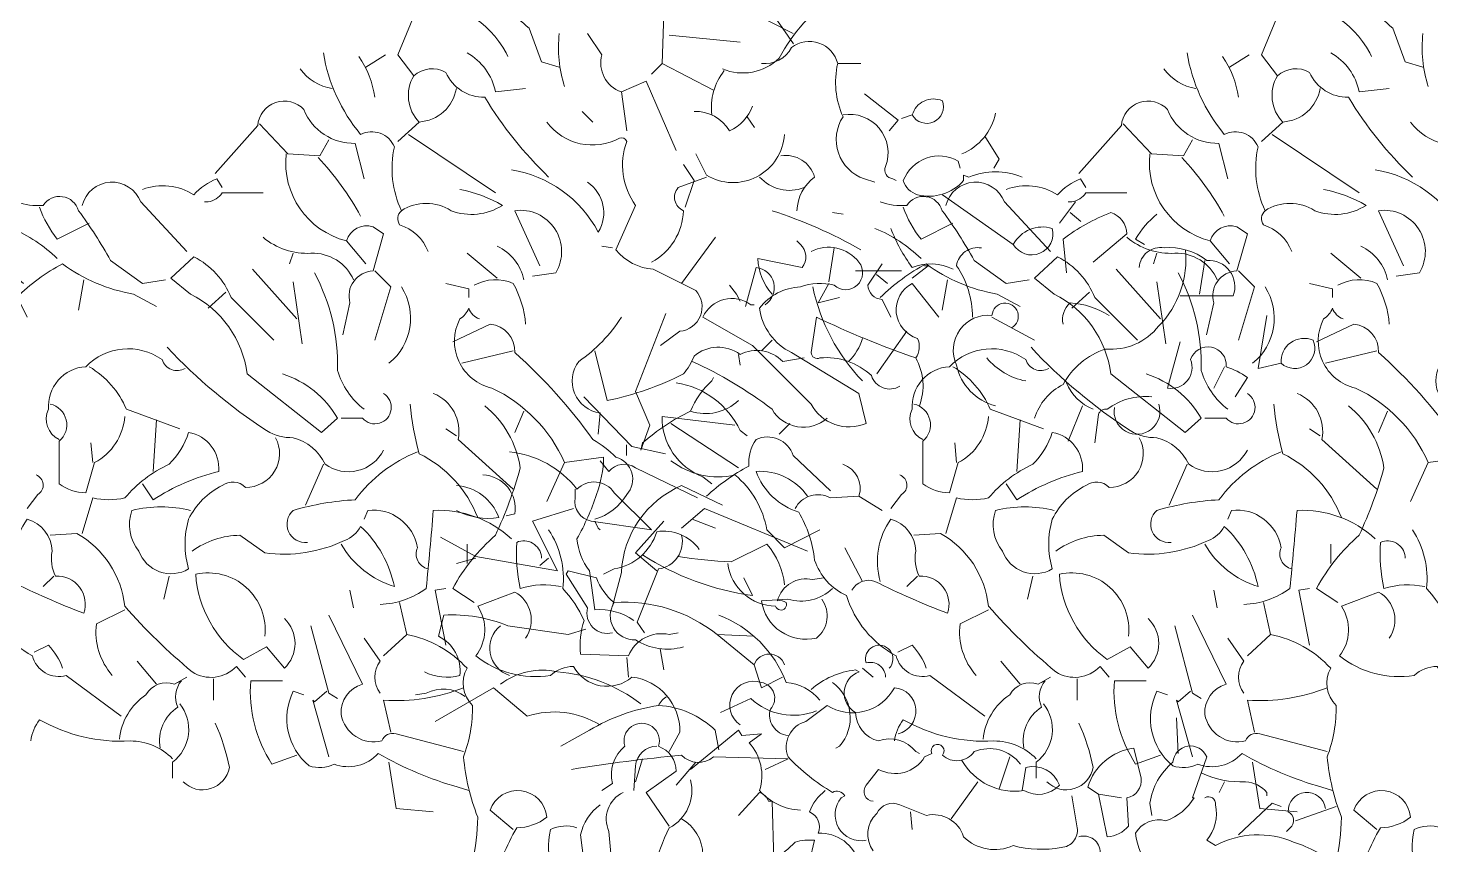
# Model space of a CAD drawing. Header units: millimetres. Extents: x 922141 to 965068, y 34629 to 256118.
# Drawn here: x 927946 to 929820, y 49715 to 50807 of the extents above; entities that cross this region are included whole.
import ezdxf

# ---------------------------------------------------------------- set-up
doc = ezdxf.new("R2010")
doc.units = ezdxf.units.MM
doc.layers.add('HATCH', color=8, linetype='Continuous', lineweight=5)
doc.layers.add('MCA__ PISCINA ELEV.', color=91, linetype='Continuous')

# ---------------------------------------------------------------- blocks, each defined once
blk = doc.blocks.new('5')
at = {"layer": 'HATCH'}
for points in [[(626992.1, 356094.1, -0.065094), (626906.7, 356200.8, -0.302765), (626854.6, 356233.9, 0.329666), (626811.9, 356229.2), (626790.6, 356257.6), (626819, 356326.4, -0.571198), (626811.9, 356388, -0.195877), (626880.7, 356347.7, -0.07106), (626911.5, 356350.1, 0.06337), (626966, 356293.2), (626982.6, 356248.2), (627006.3, 356241.1)], [(626164.8, 356286.1), (626098.5, 356319.3), (626098.5, 356312.2, -0.190887), (626013.1, 356324, -0.833832), (626074.8, 356340.6), (626091.4, 356326.4)], [(626271.5, 356343, -0.287735), (626221.7, 356338.2, 0.117233), (626145.9, 356252.9, -0.302765), (626070, 356238.7)], [(626819, 356326.4, -0.291199), (626935.2, 356260), (626937.6, 356255.3)], [(627006.3, 356286.1, 0.105927), (627013.4, 356215)], [(627096.4, 356155.7), (627089.3, 356207.9, -0.396423), (627063.2, 356257.6), (627044.2, 356286.1)], [(627409.2, 356245.8), (627378.4, 356245.8, 0.544022), (627316.8, 356267.1, -0.302765), (627276.5, 356245.8)], [(626691, 356260, 0.131805), (626740.8, 356151, -0.438385), (626785.9, 356134.4, 0.164673), (626795.3, 356049.1, 0.369919), (626793, 356030.1, -0.230438), (626830.9, 355994.5)], [(626738.5, 356255.3, -0.114899), (626759.8, 356200.8)], [(626883, 356260, -0.222656), (626921, 356207.9), (626961.3, 356212.6)], [(626702.9, 356212.6, -0.205246), (626660.2, 356238.7)], [(627226.7, 356236.3, 0.195877), (627210.1, 356177.1)], [(627378.4, 356245.8, 0.165054), (627385.5, 356174.7, 0.489075), (627414, 356091.7), (627428.2, 356087)], [(626811.9, 356229.2, 0.342072), (626819, 356167.6)], [(626868.8, 356212.6, -0.349213), (626819, 356167.6), (626790.6, 356141.5)], [(627478, 356177.1, 0.929489), (627518.3, 356196, 0.453766), (627478, 356177.1)], [(626745.6, 356091.7), (626733.7, 356139.1, -0.314392), (626665, 356184.2, 0.655212), (626603.3, 356162.8), (626546.5, 356098.8)], [(627264.7, 356188.9, -0.197815), (627233.8, 356155.7, 0.274292), (627186.4, 356181.8)], [(626989.7, 356167.6, 0.375092), (627086.9, 356146.2, -0.4142), (627096.4, 356141.5, 0.245529), (627108.2, 356056.2), (627082.1, 355996.9, 0.207123), (627131.9, 355970.8), (627188.8, 355942.4, -0.615067), (627167.5, 355887.9), (627141.4, 355868.9)], [(627385.5, 356177.1, -0.579788), (627442.4, 356108.3, 0.5), (627451.9, 356091.7), (627456.7, 356089.4)], [(627589.4, 356179.4, -0.24614), (627544.4, 356124.9)], [(627307.3, 356151, -0.561676), (627203, 356096.5), (627188.8, 356124.9)], [(626641.3, 356124.9, 0.374222), (626721.9, 356008.8), (626747.9, 355978)], [(626683.9, 356120.2, -0.065247), (626740.8, 356041.9)], [(627302.6, 356122.5, -0.374222), (627347.6, 356094.1, 0.230225), (627323.9, 356049.1)], [(627624.9, 356094.1, 0.200851), (627553.8, 356094.1), (627546.7, 356096.5), (627546.7, 356089.4, -0.283035), (627485.1, 356070.4, -0.25), (627466.1, 356089.4, -0.461945), (627539.6, 356115.4), (627542, 356105.9)], [(626368.7, 356056.2, -0.731125), (626446.9, 356060.9), (626508.5, 355994.5)], [(626449.3, 356077.5, -0.236053), (626518, 356070.4, -0.123093), (626548.8, 356091.7), (626555.9, 356079.9)], [(627044.2, 356087, -0.403595), (627058.4, 356020.6, 0.235565), (626942.3, 356103.6)], [(627203, 356094.1), (627165.1, 356079.9, 0.509216), (627172.2, 356049.1, -0.268585), (627129.6, 355980.3)], [(627274.1, 356094.1, 0.311981), (627333.4, 356079.9)], [(626281, 356060.9, 0.109772), (626316.5, 356056.2, -0.639832), (626363.9, 356049.1, -0.032562), (626406.6, 355982.7), (626449.3, 355951.9), (626480.1, 355956.6)], [(626610.5, 356072.8), (626555.9, 356072.8, -0.205246), (626537, 356060.9), (626532.2, 356060.9)], [(626795.3, 356049.1, -0.291199), (626861.7, 356049.1, 0.236053), (626930.4, 356056.2, 0.083267), (626873.6, 356077.5)], [(626311.8, 356053.8, 0.085083), (626335.5, 356011.1), (626378.2, 356032.5)], [(626980.2, 355975.6), (626947, 356049.1, -0.630219), (627001.6, 355966.1), (626970.7, 355961.4)], [(627290.7, 356049.1, -0.052475), (627409.2, 355996.9)], [(627719.8, 355980.3), (627764.8, 356018.2, 0.32254), (627743.5, 356046.7, 0.069565), (627679.5, 356011.1), (627684.2, 355966.1)], [(627805.1, 356044.3, 0.099014), (627776.6, 356011.1), (627788.5, 356004)], [(626273.9, 356025.4, -0.09819), (626335.5, 355985.1)], [(626610.5, 356013.5, 0.188675), (626674.5, 355992.2, -0.310455), (626731.3, 355956.6)], [(626721.9, 356008.8, -0.4142), (626757.4, 356027.7), (626771.6, 356018.2), (626757.4, 355968.5, 0.486938), (626726.6, 355925.8), (626717.1, 355883.1)], [(627449.5, 356025.4, 0.07016), (627478, 355973.2, -0.215668), (627532.5, 355970.8)], [(627613.1, 356004, 0.867294), (627665.2, 356025.4, 0.356949), (627613.1, 356004)], [(626188.5, 355994.5, -0.361374), (626252.5, 355980.3, -0.926025), (626219.4, 355949.5, 0.154739), (626174.3, 355947.1, 0.227997), (626119.8, 355918.7, 0.25296), (626162.5, 355859.4), (626252.5, 355804.9), (626262, 355764.6, -0.386215), (626188.5, 355790.7), (626110.3, 355868.9), (626044, 355906.8, -0.47821), (626108, 355923.4), (626112.7, 355923.4)], [(626136.4, 355937.7, -0.173203), (626117.4, 355985.1), (626176.7, 355973.2, 0.388977), (626174.3, 356004), (626169.6, 356008.8)], [(626923.3, 356001.7, -0.23912), (626958.9, 355956.6)], [(627558.6, 355906.8, 0.148438), (627537.2, 355975.6, -0.418976), (627570.4, 355999.3)], [(627843, 355996.9, -0.223068), (627807.5, 355895, -0.255432), (627736.3, 355864.2, 0.189514), (627679.5, 355816.8, 0.200989), (627641.5, 355771.7)], [(627781.4, 355973.2, -0.449585), (627814.6, 355999.3, -0.192581), (627871.5, 355982.7, -0.544022), (627907, 355935.3), (627835.9, 355935.3)], [(626283.4, 355978), (626264.4, 355949.5, 0.380188), (626283.4, 355930.5), (626295.2, 355906.8)], [(626281, 355932.9, -0.075439), (626342.6, 355978, 0.118683), (626437.4, 355937.7), (626468.2, 355921.1)], [(626636.5, 355831, -0.184586), (626710, 355771.7), (626688.7, 355752.8), (626589.1, 355831, 0.252197), (626513.3, 355937.7), (626487.2, 355959), (626518, 355987.4, -0.183746), (626567.8, 355932.9), (626624.7, 355876)], [(626679.2, 355966.1, -0.129623), (626710, 355835.7, 0.15686), (626745.6, 355783.6)], [(626961.3, 355897.4, 0.10788), (626944.7, 355951.9, 0.232346), (626892.5, 355949.5)], [(627255.2, 355921.1), (627269.4, 355973.2, -0.708466), (627281.3, 355923.4)], [(626190.9, 355947.1, 0.1409), (626257.3, 355821.5)], [(626795.3, 355947.1, -0.383881), (626778.7, 355845.2)], [(627513.5, 355906.8), (627478, 355951.9, 0.674728), (627485.1, 355878.4, -0.265564), (627482.7, 355852.3, -0.223816), (627487.5, 355788.3)], [(626899.6, 355904.5, -0.219635), (626885.4, 355918.7, -0.162277), (626873.6, 355904.5, 0.491928), (626916.2, 355812, -0.18132), (627013.4, 355712.5)], [(627589.4, 355788.3, -0.288467), (627537.2, 355842.8, -0.581146), (627584.6, 355909.2, -1.68454), (627610.7, 355892.6)], [(627679.5, 355897.4, -0.265564), (627688.9, 355925.8, -0.124008), (627741.1, 355909.2)], [(627089.3, 355906.8, -0.101715), (627032.4, 355847.6, 0.573914), (627060.8, 355778.8), (627058.4, 355750.4)], [(627148.5, 355911.6), (627108.2, 355807.3), (627127.2, 355762.3), (627115.3, 355729.1), (627117.7, 355738.6, -0.068375), (627181.7, 355781.2, -0.111496), (627210.1, 355821.5), (627212.5, 355826.3)], [(627461.4, 355814.4, -0.480621), (627423.5, 355828.6, 0.216949), (627354.7, 355852.3, -0.535172), (627342.9, 355859.4), (627350, 355906.8, 0.027832), (627482.7, 355852.3)], [(626864.1, 355873.7), (626913.9, 355897.4, -0.398468), (626947, 355859.4, -0.055374), (627051.3, 355743.3, -0.060379), (627082.1, 355719.6, -0.566177), (627096.4, 355669.8, -0.192581), (627053.7, 355636.6)], [(626506.2, 355838.1, -0.46698), (626475.4, 355850, 0.371078), (626373.4, 355840.5, 0.419769), (626323.7, 355783.6, 0.4142), (626337.9, 355743.3)], [(626482.5, 355866.5, 0.060379), (626615.2, 355755.1, 0.14119), (626650.8, 355745.7, -0.219635), (626693.4, 355710.1, 0.458389), (626771.6, 355729.1)], [(627053.7, 355861.8), (627070.3, 355795.4, 0.069427), (627172.2, 355831, 0.090164), (627186.4, 355854.7, -0.345688), (627248.1, 355857.1, -0.32518), (627305, 355847.6), (627333.4, 355852.3)], [(627411.6, 355878.4, -0.132248), (627392.7, 355847.6)], [(627835.9, 355873.7), (627819.3, 355812, 0.583817), (627850.1, 355850, -0.904022), (627897.5, 355840.5, -0.069427), (627926, 355826.3), (627909.4, 355800.2)], [(627971, 355845.2, 0.811798), (628013.7, 355876, 0.561981), (627971, 355845.2)], [(626209.9, 355771.7, -0.470993), (626136.4, 355783.6, 0.058823), (626029.7, 355847.6)], [(627577.5, 355852.3, 0.17009), (627629.7, 355821.5)], [(626378.2, 355840.5, -0.159775), (626427.9, 355783.6), (626499.1, 355757.5)], [(626008.4, 355819.1, -0.250229), (626093.7, 355755.1), (626103.2, 355748)], [(626771.6, 355804.9, -1.153), (626743.2, 355771.7), (626714.8, 355771.7)], [(626838, 355804.9, -0.36293), (626871.2, 355743.3), (626944.7, 355676.9)], [(627684.2, 355819.1, 0.203461), (627719.8, 355783.6)], [(626326, 355790.7, -0.618027), (626337.9, 355740.9), (626337.9, 355684, 0.162277), (626373.4, 355672.2), (626385.3, 355712.5, 0.259125), (626425.6, 355774.1)], [(626807.2, 355790.7, 0.04715), (626819, 355724.3, -0.188675), (626897.3, 355639)], [(626906.7, 355788.3, -0.184753), (626954.2, 355705.4, -0.04274), (626921, 355615.3, 0.091156), (626864.1, 355544.2), (626892.5, 355525.2)], [(627181.7, 355781.2, 0.276978), (627245.7, 355795.4)], [(627798, 355800.2, 0.195877), (627738.7, 355783.6, 0.4142), (627726.9, 355776.5), (627722.1, 355738.6)], [(627748.2, 355786, 1.28154), (627807.5, 355790.7)], [(626086.6, 355762.3), (625989.4, 355774.1, 0.314713), (626044, 355693.5), (626055.8, 355684)], [(626368.7, 355617.7), (626382.9, 355665.1, 0.111099), (626425.6, 355665.1, -0.1091), (626484.8, 355710.1, 0.122009), (626510.9, 355752.8, -0.388336), (626551.2, 355700.6, 0.081543), (626463.5, 355662.7), (626449.3, 355684)], [(626048.7, 355667.4, -0.067123), (626105.6, 355707.7, -0.178345), (626115.1, 355743.3, -0.445053), (626164.8, 355722), (626214.6, 355674.6)], [(626627.1, 355745.7, -0.571945), (626586.8, 355679.3, 0.380188), (626555.9, 355681.7, 0.165009), (626510.9, 355636.6, 0.14357), (626510.9, 355570.3, -0.469528), (626444.5, 355594, -0.260544), (626435.1, 355648.5, -0.122192), (626513.3, 355648.5)], [(625785.6, 355726.7, -0.204407), (625875.7, 355676.9, -0.476395), (625925.4, 355672.2), (625975.2, 355622.4), (625894.6, 355634.3, -0.4142), (625873.3, 355665.1), (625873.3, 355676.9)], [(625906.5, 355714.8), (625918.3, 355700.6, -0.388977), (625953.9, 355705.4), (626036.8, 355665.1)], [(626816.7, 355726.7, 0.140045), (626733.7, 355662.7, 0.060287), (626650.8, 355648.5, 0.737045), (626669.7, 355605.8)], [(626989.7, 355660.3), (627013.4, 355712.5), (627065.6, 355719.6, -0.083481), (627056.1, 355669.8, -0.048264), (627030, 355610.6, 0.145218), (627046.6, 355567.9), (627053.7, 355515.7, -0.169571), (627105.8, 355501.5)], [(627155.6, 355714.8, 0.223526), (627241, 355695.9, -0.183273), (627283.6, 355622.4), (627307.3, 355598.7), (627354.7, 355622.4)], [(625750, 355695.9, -0.4505), (625792.7, 355643.7), (625780.9, 355641.4)], [(626183.8, 355667.4, 0.264359), (626115.1, 355700.6, 0.233627), (626172, 355646.1, -0.111099), (626193.3, 355582.1, 0.208679), (626236, 355534.7, 0.198318), (626302.3, 355454.1, 0.425964), (626347.4, 355428), (626420.8, 355373.5)], [(626231.2, 355710.1, -0.4142), (626252.5, 355667.4), (626283.4, 355648.5)], [(626307.1, 355695.9, -0.639832), (626309.4, 355669.8), (626295.2, 355650.9)], [(625714.5, 355681.7, -0.294098), (625771.4, 355639, -0.162277), (625714.5, 355648.5)], [(627224.4, 355655.6), (627169.8, 355681.7, 0.288162), (627089.3, 355565.5), (627077.4, 355520.5)], [(626167.2, 355650.9, -0.42395), (626214.6, 355665.1), (626252.5, 355667.4)], [(626281, 355553.7, -0.226822), (626295.2, 355636.6, -0.33725), (626328.4, 355594, 0.162277), (626333.1, 355560.8, -0.523941), (626371.1, 355511, -0.027023), (626273.9, 355553.7, 0.362045), (626243.1, 355541.8)], [(626830.9, 355570.3, -0.468369), (626816.7, 355598.7, 0.402542), (626750.3, 355648.5), (626745.6, 355636.6)], [(626942.3, 355610.6, 0.201752), (626838, 355648.5, -0.004105), (626828.5, 355544.2, -0.15036), (626766.9, 355522.9)], [(626039.2, 355596.3, 0.287735), (625982.3, 355620, -0.28511), (625925.4, 355570.3), (625911.2, 355563.2)], [(626586.8, 355425.7), (626574.9, 355439.9, -0.359619), (626515.6, 355432.8, -0.03981), (626425.6, 355520.5, 0.243484), (626361.6, 355617.7), (626326, 355615.3)], [(626714.8, 355603.4, 0.187027), (626785.9, 355546.6, 0.158066), (626740.8, 355627.1, -0.183273), (626719.5, 355608.2, -0.142853), (626612.8, 355591.6), (626579.6, 355615.3, 0.156754), (626515.6, 355594)], [(626992.1, 355622.4, -0.17868), (627011, 355544.2, -0.077118), (627039.5, 355501.5, 0.109772), (627034.7, 355456.5), (627098.7, 355454.1, -0.366302), (627153.3, 355482.6), (627165.1, 355484.9)], [(627008.7, 355546.6, 0.128601), (626954.2, 355544.2, -0.07106), (626949.4, 355605.8, -0.5), (626982.6, 355586.9), (626982.6, 355584.5)], [(627169.8, 355615.3, -0.445923), (627139, 355570.3), (627110.6, 355499.2), (627120.1, 355484.9)], [(627165.1, 355586.9, 0.02652), (627236.2, 355579.7), (627283.6, 355603.4, -0.156097), (627307.3, 355548.9)], [(625963.4, 355589.2, 0.109772), (626110.3, 355534.7), (626098.5, 355558.4)], [(625923.1, 355484.9, -0.571426), (625889.9, 355518.1), (625861.4, 355563.2), (625863.8, 355567.9), (625901.7, 355558.4, 0.128281), (625925.4, 355525.2, 0.610291), (625953.9, 355475.5, 0.213028), (626017.9, 355466)], [(626638.9, 355503.9, -0.43042), (626638.9, 355437.5), (626615.2, 355466), (626584.4, 355449.4, -0.225433), (626520.4, 355563.2, -0.515198), (626612.8, 355480.2)], [(627231.5, 355577.4, 0.372406), (627295.5, 355520.5, 1), (627309.7, 355525.2, 0.236053), (627297.8, 355527.6, -0.406204), (627345.2, 355556), (627359.5, 355558.4)], [(626217, 355544.2, -0.276978), (626157.7, 355530), (626122.2, 355527.6, 0.438309), (626195.7, 355477.8, 0.402649), (626202.8, 355530)], [(625925.4, 355525.2, -0.189346), (626062.9, 355482.6), (626112.7, 355480.2)], [(626961.3, 355477.8, 0.441986), (626947, 355539.4), (626897.3, 355520.5, -0.321045), (626894.9, 355454.1, 0.212204), (626994.4, 355428, -0.178864), (627025.3, 355439.9, 0.475876), (627103.5, 355425.7, -0.382843), (627167.5, 355352.2), (627153.3, 355326.1)], [(625671.8, 355432.8, 0.190704), (625719.2, 355428, 0.32045), (625690.8, 355480.2), (625697.9, 355508.6, -0.108139), (625783.2, 355494.4), (625863.8, 355482.6), (625887.5, 355489.7)], [(626425.6, 355515.7), (626387.7, 355496.8, 0.212433), (626409, 355428)], [(626698.2, 355508.6), (626743.2, 355416.2, 0.352264), (626714.8, 355375.9, 0.436615), (626769.3, 355340.3, -0.4142), (626788.2, 355349.8), (626878.3, 355326.1)], [(627354.7, 355394.9, 0.195877), (627309.7, 355418.6, 0.210526), (627219.6, 355508.6)], [(625773.7, 355494.4, 0.601303), (625785.6, 355428)], [(626062.9, 355482.6), (626112.7, 355442.3, -0.707504), (626153, 355442.3)], [(626342.6, 355437.5, 0.105927), (626323.7, 355468.3), (626304.7, 355458.9)], [(626745.6, 355477.8), (626766.9, 355447, 0.337067), (626766.9, 355404.3)], [(626802.5, 355482.6, -0.162277), (626883, 355437.5, 0.333328), (626890.2, 355387.7, -0.094925), (626878.3, 355319, 0.06897), (626897.3, 355238.4, -0.113541), (626868.8, 355119.9, -0.475571), (626847.5, 355089.1), (626854.6, 355179.2)], [(627447.2, 355437.5, 1.742661), (627416.4, 355444.6, -0.489075), (627442.4, 355425.7)], [(625773.7, 355416.2, -0.221848), (625849.6, 355432.8, -0.14212), (625961, 355390.1)], [(627342.9, 355409.1, -0.154541), (627402.1, 355435.2), (627406.9, 355432.8, 0.63501), (627402.1, 355378.3, 0.330444), (627432.9, 355340.3, -0.330673), (627482.7, 355326.1), (627487.5, 355323.8)], [(625906.5, 355361.7, 0.219223), (625809.3, 355373.5), (625764.3, 355411.5), (625686, 355366.4)], [(626217, 355418.6, -0.439896), (626226.5, 355333.2), (626221.7, 355330.9)], [(626418.5, 355342.7, -0.224854), (626454, 355402, -0.369919), (626491.9, 355416.2), (626508.5, 355425.7)], [(626496.7, 355418.6), (626501.4, 355420.9, 0.295303), (626496.7, 355385.4, 0.310745), (626473, 355330.9)], [(626655.5, 355321.4), (626622.3, 355309.5, -0.164963), (626593.9, 355420.9), (626636.5, 355420.9)], [(626878.3, 355411.5, -0.111862), (626771.6, 355394.9), (626781.1, 355352.2)], [(627312.1, 355347.5, -0.465973), (627288.4, 355383, 0.599991), (627276.5, 355418.6, 0.868866), (627248.1, 355361.7)], [(627416.4, 355207.6, -0.707504), (627383.2, 355264.5), (627387.9, 355266.9, 0.4142), (627371.3, 355271.6, -0.068298), (627312.1, 355319, -0.445358), (627335.8, 355366.4), (627364.2, 355387.7, 0.43335), (627454.3, 355411.5, -0.847122), (627459, 355349.8)], [(625726.3, 355399.6, 0.293442), (625674.2, 355404.3), (625660, 355402)], [(625996.6, 355399.6, 0.199997), (625984.7, 355387.7, 0.099014), (625892.3, 355354.6), (625854.3, 355333.2)], [(626067.7, 355378.3), (626108, 355397.2, 0.29216), (626195.7, 355380.6)], [(626665, 355402), (626650.8, 355406.7, 0.351456), (626672.1, 355307.2, 0.213242), (626705.3, 355309.5, 0.311981), (626764.5, 355323.8, 0.064545), (626871.2, 355278.7), (626885.4, 355274)], [(625984.7, 355387.7, -0.180374), (626060.6, 355354.6), (626065.3, 355328.5)], [(626499.1, 355390.1, -0.416779), (626489.6, 355311.9), (626489.6, 355290.6)], [(626300, 355340.3, -0.131805), (626311.8, 355368.8, 0.144669), (626432.7, 355340.3, -0.202515), (626489.6, 355316.6)], [(626546.5, 355364, -0.061172), (626565.4, 355304.8, -0.605865), (626503.8, 355285.8)], [(627063.2, 355274), (627077.4, 355283.5, -0.291199), (627094, 355333.2, -1.369736), (627139, 355333.2, -0.310577), (627162.7, 355300), (627122.4, 355271.6), (627153.3, 355226.6)], [(627328.7, 355247.9, -0.206955), (627274.1, 355274, 0.265884), (627259.9, 355338), (627276.5, 355349.8), (627250.4, 355347.5), (627245.7, 355354.6), (627181.7, 355302.4)], [(625868.6, 355302.4, -0.01561), (626015.5, 355321.4, 0.396576), (626058.2, 355319), (626157.7, 355316.6)], [(627136.7, 355333.2, 0.392273), (627108.2, 355307.2), (627105.8, 355274)], [(627425.8, 355259.8, -0.608597), (627416.4, 355281.1), (627432.9, 355302.4, 0.398361), (627494.6, 355319), (627504.1, 355323.8, -1.838135), (627518.3, 355321.4, 0.452606), (627560.9, 355326.1, -0.342133), (627622.6, 355309.5)], [(627726.9, 355269.2), (627738.7, 355212.3, 0.200851), (627767.2, 355226.6), (627764.8, 355264.5, 0.4142), (627783.8, 355290.6), (627774.3, 355330.9, 0.293182), (627712.6, 355278.7), (627726.9, 355269.2)], [(627800.3, 355086.7, -0.411011), (627866.7, 355112.8), (627909.4, 355131.8, 0.236053), (627843, 355146, -0.344452), (627776.6, 355217.1, -0.343094), (627816.9, 355233.7, 0.174149), (627854.9, 355264.5), (627852.5, 355264.5), (627871.5, 355319, 0.795105), (627826.4, 355311.9, 0.184158), (627795.6, 355257.4), (627798, 355240.8)], [(627544.4, 355314.3, 0.31044), (627627.3, 355274, 0.343094), (627674.7, 355281.1, 0.395645), (627629.7, 355304.8), (627624.9, 355274)], [(627181.7, 355288.2, -0.351135), (627153.3, 355224.2, 0.097107), (627122.4, 355110.4), (627115.3, 355100.9)], [(627864.3, 355297.7, 0.123093), (627923.6, 355285.8, -0.200851), (627952, 355271.6), (627952, 355266.9)], [(626918.6, 355148.3, -0.07106), (626949.4, 355224.2, 0.162277), (626989.7, 355238.4, 0.808411), (626913.9, 355247.9), (626944.7, 355221.8)], [(627091.6, 355271.6, 0.408936), (627072.7, 355219.5), (627084.5, 355086.7), (627070.3, 355072.5, -0.562729), (627075, 354987.2), (627070.3, 354923.2)], [(627361.8, 355274, 0.133911), (627340.5, 355245.5, -0.4142), (627352.4, 355217.1, -0.357651), (627406.9, 355176.8, -0.055939), (627354.7, 355098.6, -0.018173), (627295.5, 355060.6, 0.312881), (627288.4, 355008.5, -0.422043), (627243.3, 355008.5, 0.276978), (627188.8, 354999, 0.073212), (627148.5, 354923.2), (627146.1, 354918.4)], [(627245.7, 355240.8), (627274.1, 355271.6, -0.236053), (627286, 355259.8), (627290.7, 355259.8), (627293.1, 355181.5)], [(627425.8, 355193.4, -0.379791), (627430.6, 355243.2, -0.4142), (627461.4, 355255), (627496.9, 355240.8, -0.389816), (627546.7, 355212.3, 0.312363), (627613.1, 355200.5, 0.116379), (627677.1, 355198.1, 0.450806), (627698.4, 355224.2), (627691.3, 355266.9)], [(627869.1, 355264.5, -0.618027), (627883.3, 355255, -0.236053), (627871.5, 355207.6), (627883.3, 355200.5, -0.229126), (627987.6, 355205.2, -0.081085), (628046.9, 355174.4), (628046.9, 355146), (627921.2, 355134.1)], [(628030.3, 355250.3, 0.949219), (627980.5, 355245.5, -0.561981), (627982.9, 355224.2), (627978.1, 355219.5)], [(627060.8, 355255, 0.186035), (627034.7, 355214.7), (627051.3, 355086.7), (627063.2, 355077.2)], [(627030, 355224.2, 0.204086), (626994.4, 355221.8, 0.128601), (626996.8, 355167.3)], [(627169.8, 355236.1, -0.265564), (627198.3, 355188.6, -0.053894), (627259.9, 355153.1, -1.404007), (627212.5, 355143.6)], [(627262.3, 355164.9, 0.100723), (627321.5, 355205.2, -0.099014), (627347.6, 355207.6), (627340.5, 355179.2)], [(627700.8, 355212.3, -0.512512), (627729.2, 355191), (627729.2, 355153.1)]]:
    blk.add_lwpolyline(points, format="xyb", dxfattribs=at)
for points in [[(627146.1, 356312.2), (627143.8, 356245.8), (627129.6, 356231.6)], [(627319.2, 356271.9), (627297.8, 356302.7)], [(625998.9, 356283.7), (626093.7, 356274.2)], [(626747.9, 356241.1), (626774, 356257.6)], [(627143.8, 356245.8), (627212.5, 356210.2)], [(627089.3, 356207.9), (627122.4, 356222.1), (627162.7, 356129.7)], [(627414, 356205.5), (627459, 356169.9), (627447.2, 356155.7)], [(627037.1, 356181.8), (627051.3, 356167.6)], [(626605.7, 356165.2), (626643.6, 356124.9), (626686.3, 356122.5), (626698.2, 356143.9)], [(627257.5, 356174.7), (627267, 356160.5)], [(627478, 356177.1), (627463.8, 356172.3)], [(626804.8, 356151), (626921, 356072.8)], [(627575.2, 356148.6), (627594.1, 356117.8), (627587, 356105.9)], [(627174.6, 356053.8), (627186.4, 356089.4), (627172.2, 356110.7)], [(627518.3, 356070.4), (627613.1, 356004)], [(627696.1, 356060.9), (627674.7, 356032.5)], [(627371.3, 356046.7), (627385.5, 356044.3)], [(627688.9, 356046.7), (627703.2, 356034.8)], [(627169.8, 355951.9), (627214.9, 356013.5)], [(626219.4, 355999.3), (626212.2, 355954.2)], [(627063.2, 356001.7), (627077.4, 355999.3)], [(626650.8, 355992.2), (626646, 355978)], [(626883, 355992.2), (626923.3, 355959)], [(627494.6, 355975.6), (627499.3, 355975.6), (627478, 355959)], [(627869.1, 355982.7), (627862, 355937.7)], [(626276.2, 355963.7), (626290.5, 355951.9)], [(626371.1, 355956.6), (626363.9, 355916.3)], [(626655.5, 355904.5), (626596.2, 355970.8)], [(626759.8, 355968.5), (626781.1, 355947.1), (626759.8, 355876)], [(627402.1, 355968.5), (627463.8, 355968.5)], [(626093.7, 355928.2), (626089, 355937.7), (626079.5, 355949.5)], [(626560.7, 355940), (626537, 355918.7)], [(626650.8, 355954.2), (626662.6, 355871.3)], [(626854.6, 355951.9), (626885.4, 355944.8), (626885.4, 355932.9)], [(627366.6, 355951.9), (627352.4, 355925.8), (627380.8, 355932.9)], [(627584.6, 355906.8), (627641.5, 355876)], [(627971, 355845.2), (627940.2, 355838.1), (627952, 355909.2)], [(627470.9, 355887.9), (627430.6, 355831)], [(626136.4, 355876), (626122.2, 355861.8)], [(626944.7, 355861.8), (626875.9, 355845.2)], [(627245.7, 355857.1), (627248.1, 355842.8)], [(627895.2, 355840.5), (627880.9, 355812)], [(625885.1, 355800.2), (625949.1, 355733.8), (625994.2, 355724.3)], [(627705.5, 355788.3), (627686.6, 355740.9)], [(626468.2, 355769.4), (626463.5, 355700.6)], [(626958.9, 355781.2), (626947, 355752.8)], [(626160.1, 355764.6), (626145.9, 355750.4)], [(626868.8, 355748), (626854.6, 355757.5)], [(627155.6, 355764.6), (627245.7, 355705.4)], [(625942, 355736.2), (625942, 355722)], [(626382.9, 355712.5), (626380.5, 355738.6)], [(626691, 355710.1), (626667.3, 355655.6)], [(625870.9, 355650.9), (625816.4, 355634.3), (625849.6, 355567.9), (625740.6, 355586.9), (625693.2, 355612.9)], [(626183.8, 355594), (626046.3, 355650.9), (626015.5, 355624.8)], [(627184.1, 355636.6), (627214.9, 355624.8)], [(625899.4, 355634.3), (625904.1, 355624.8), (625906.5, 355622.4)], [(627136.7, 355567.9), (627108.2, 355591.6), (627146.1, 355634.3)], [(626257.3, 355553.7), (626233.6, 355598.7)], [(626883, 355577.4), (626883, 355603.4)], [(625740.6, 355584.5), (625714.5, 355577.4)], [(625837.7, 355584.5), (625825.9, 355575)], [(626330.8, 355560.8), (626316.5, 355546.6)], [(626484.8, 355560.8), (626477.7, 355530)], [(626854.6, 355468.3), (626840.4, 355541.8), (626854.6, 355544.2)], [(626726.6, 355541.8), (626731.3, 355518.1)], [(626793, 355525.2), (626802.5, 355482.6), (626771.6, 355454.1)], [(626674.5, 355494.4), (626698.2, 355404.3), (626710, 355397.2)], [(625987.1, 355463.6), (625991.8, 355435.2)], [(627096.4, 355451.7), (627098.7, 355425.7)], [(626112.7, 355442.3), (626122.2, 355411.5), (626150.6, 355425.7)], [(626257.3, 355437.5), (626271.5, 355425.7)], [(626468.2, 355416.2), (626442.2, 355447)], [(626544.1, 355423.3), (626544.1, 355394.9)], [(626695.8, 355406.7), (626679.2, 355392.5), (626676.8, 355394.9), (626698.2, 355319)], [(627833.5, 355323.8), (627831.2, 355371.2)], [(627608.4, 355319), (627594.1, 355276.3)], [(625963.4, 355316.6), (625953.9, 355285.8)], [(626034.5, 355311.9), (626008.4, 355281.1)], [(626778.7, 355311.9), (626788.2, 355250.3), (626838, 355245.5)], [(627312.1, 355316.6), (627281.3, 355302.4)], [(627565.7, 355285.8), (627530.1, 355236.1)], [(627895.2, 355285.8), (627888, 355271.6)], [(627726.9, 355269.2), (627757.7, 355264.5)], [(627475.6, 355245.5), (627478, 355221.8)], [(627914.1, 355214.7), (627959.2, 355257.4), (627971, 355252.6)], [(627990, 355233.7), (628044.5, 355252.6)]]:
    blk.add_lwpolyline(points, dxfattribs=at)

msp = doc.modelspace()

# ---------------------------------------------------------------- block references
at = {"layer": 'MCA__ PISCINA ELEV.'}
for p in [(301649.24, -305486.65), (302803.49, -305486.65)]:
    msp.add_blockref('5', p, dxfattribs=at)

doc.saveas('drawing.dxf')
